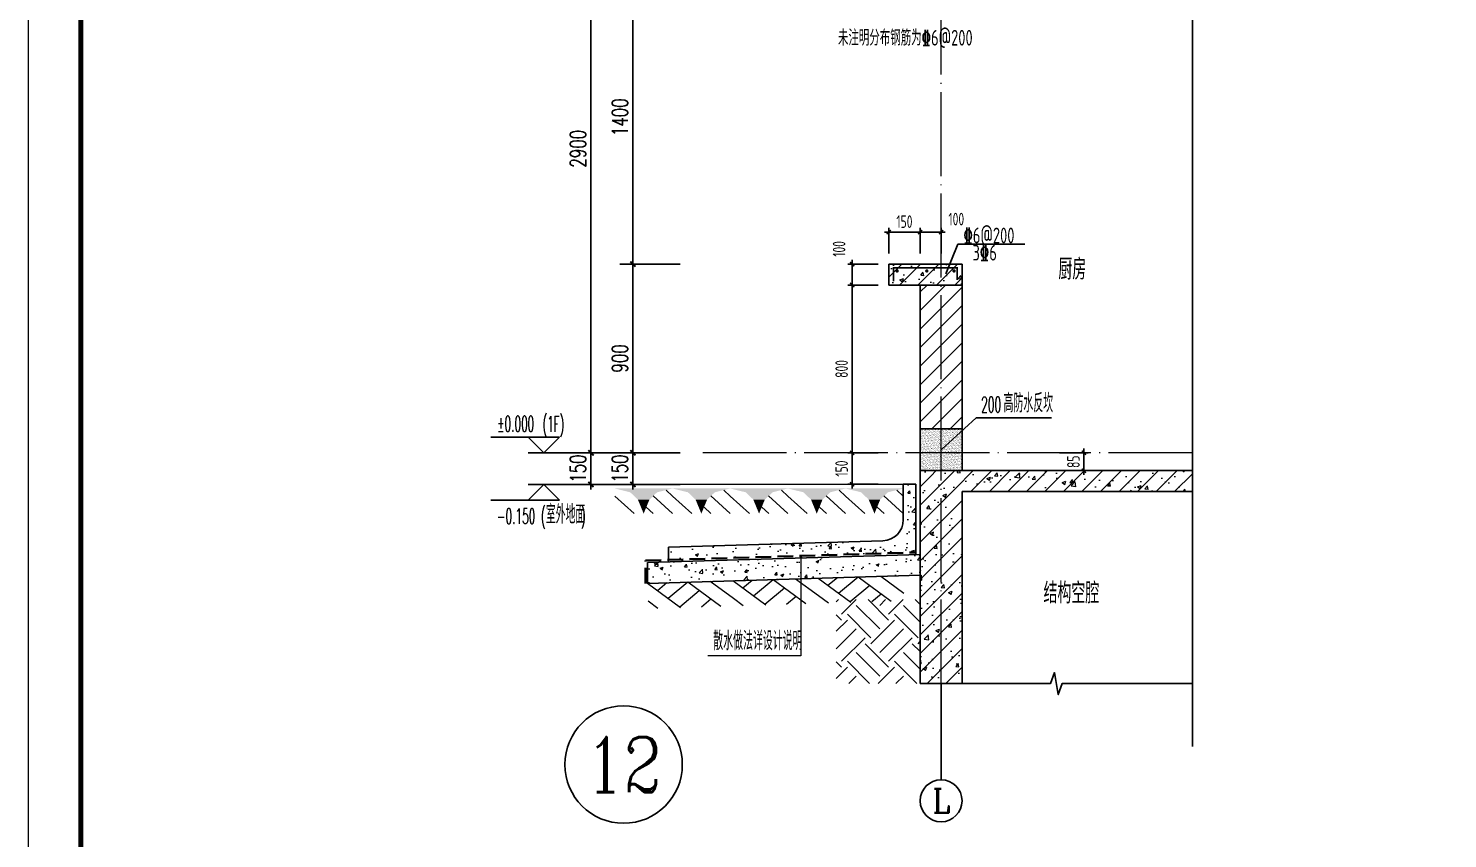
# Model space of a CAD drawing. Extents: x -1712635 to -854203, y -534641 to -21985.
# Drawn here: x -916527 to -909756, y -165730 to -161867 of the extents above; entities that cross this region are included whole.
import ezdxf
from ezdxf.enums import TextEntityAlignment as Align

# ---------------------------------------------------------------- set-up
doc = ezdxf.new("R2010")
doc.units = 0
doc.header["$LTSCALE"] = 1000
doc.linetypes.add('DASH', pattern=[0.35, 0.25, -0.1])
doc.linetypes.add('DOTE', pattern=[2.42, 2, -0.2, 0.02, -0.2])
doc.layers.get('0').update_dxf_attribs({"linetype": 'CONTINUOUS'})
doc.layers.get('Defpoints').update_dxf_attribs({"linetype": 'CONTINUOUS'})
for name, color, linetype in [('A-AXIS_TEXT', 7, 'CONTINUOUS'), ('AXIS', 3, 'CONTINUOUS'), ('COLUMN', 4, 'CONTINUOUS'), ('DIM', 2, 'CONTINUOUS'), ('DIM_ELEV', 3, 'CONTINUOUS'), ('DIM_IDEN', 67, 'CONTINUOUS'), ('DIM_SYMB', 3, 'CONTINUOUS'), ('PUB_DIM', 3, 'CONTINUOUS'), ('PUB_TEXT', 2, 'CONTINUOUS'), ('REIN', 6, 'CONTINUOUS'), ('S-大样-砼线', 7, 'CONTINUOUS'), ('S-引出线', 40, 'CONTINUOUS'), ('TEXT', 2, 'CONTINUOUS'), ('WALL', 2, 'CONTINUOUS'), ('立面-看线', 251, 'CONTINUOUS')]:
    doc.layers.add(name, color=color, linetype=linetype)
for name, color, linetype, lineweight in [('AXIS_TEXT', 7, 'CONTINUOUS', 20), ('DOTE', 19, 'DOTE', 9), ('PUB_HATCH', 8, 'CONTINUOUS', 9), ('内粉刷', 37, 'CONTINUOUS', 9), ('图框', 9, 'CONTINUOUS', 18), ('填充', 251, 'CONTINUOUS', 5), ('平面-排水沟', 86, 'CONTINUOUS', 15), ('立面-中轮廓线', 30, 'CONTINUOUS', 35), ('粉刷', 251, 'CONTINUOUS', 9)]:
    doc.layers.add(name, color=color, linetype=linetype, lineweight=lineweight)
doc.styles.add('_TCH_AXIS', font='COMPLEX', dxfattribs={"bigfont": 'GBCBIG'})
doc.styles.add('_TCH_DIM', font='SIMPLEX.shx', dxfattribs={"width": 0.7, "bigfont": 'GBCBIG.shx'})
doc.styles.add('_TCH_DIM_T3', font='SIMPLEX', dxfattribs={"width": 0.705882, "bigfont": 'GBCBIG'})
doc.styles.add('COMPLEX', font='COMPLEX')
doc.styles.add('DIM_FONT_T3', font='SIMPLEX', dxfattribs={"width": 0.705882, "bigfont": 'GBCBIG'})
doc.styles.add('TSSD_DIMENSION', font='Tssdeng.shx', dxfattribs={"width": 0.7, "bigfont": 'tssdchn.shx'})
doc.styles.add('TSSD_REIN', font='tssdeng.shx', dxfattribs={"width": 0.7, "height": 300, "bigfont": 'tssdchn.shx'})
doc.styles.add('w', font='tssdeng.shx', dxfattribs={"width": 0.8, "bigfont": 'tssdchn.shx'})
doc.dimstyles.new('_TCH_ARCH&&25', dxfattribs={"dimtxt": 74.375, "dimasz": 25, "dimexe": 62.5, "dimexo": 75, "dimgap": 25, "dimtad": 1, "dimdec": 0, "dimzin": 0, "dimdsep": 46, "dimtxsty": '_TCH_DIM_T3', "dimblk": 'ARCHTICK', "dimcen": 0.09, "dimclrt": 7, "dimazin": 0, "dimtfac": 1, "dimtdec": 0, "dimtix": 1, "dimtmove": 2, "dimatfit": 3, "dimldrblk": 'ARCHTICK', "dimfxl": 0, "dimtolj": 1, "dimtzin": 0, "dimarcsym": 0})
doc.dimstyles.new('TSSD_20_20', dxfattribs={"dimtxt": 60, "dimasz": 20, "dimexe": 20, "dimexo": 50, "dimgap": 20, "dimtad": 1, "dimdec": 0, "dimzin": 0, "dimdsep": 46, "dimtxsty": 'TSSD_DIMENSION', "dimblk": 'ARCHTICK', "dimblk1": 'ARCHTICK', "dimblk2": 'ARCHTICK', "dimcen": 0, "dimdle": 20, "dimclrt": 7, "dimadec": 0, "dimazin": 0, "dimtfac": 1, "dimtdec": 0, "dimtix": 1, "dimtmove": 2, "dimatfit": 3, "dimfxl": 0, "dimtolj": 1, "dimtzin": 0, "dimarcsym": 0})
pattern_1 = [(50, (28072.99, 249033.25), (143.452037, -12.550427), [15, -165]), (355, (28072.99, 249033.25), (-27.750267, 150.438427), [12, -132]), (100.4514, (28084.94, 249032.2), (115.701876, 137.88791), [12.74804, -140.22842]), (46.1842, (28072.99, 249073.25), (213.44821, -33.1038), [22.5, -247.5]), (96.6356, (28090.77, 249070.5), (186.93254, 194.82357), [19.12206, -210.3426]), (351.1842, (28072.99, 249073.25), (186.93239, 194.82372), [18, -198]), (21, (28092.99, 249063.25), (119.38141, -80.52378), [15, -165]), (326, (28092.99, 249063.25), (48.663066, 145.03001), [12, -132]), (71.4514, (28102.93, 249056.54), (168.044526, 64.5061), [12.74804, -140.22842]), (37.5, (28072.986, 249033.25), (2.431971, 66.578771), [0, -130.4, 0, -134, 0, -132.5]), (7.5, (28072.986, 249033.25), (52.613907, 78.882342), [0, -76.4, 0, -127.4, 0, -50.5]), (327.5, (28028.386, 249033.25), (106.764487, -4.510974), [0, -50, 0, -156, 0, -207]), (317.5, (28008.39, 249033.25), (116.637234, 20.020996), [0, -65, 0, -103.6, 0, -147])]
pattern_2 = [(45, (-1569657.01, 4552.52), (-44.194174, 44.194174), []), (50, (-1569657.01, 4552.52), (179.315046, -15.688034), [18.75, -206.25]), (355, (-1569657.01, 4552.52), (-34.687833, 188.048033), [15, -165]), (100.4514, (-1569642.07, 4551.21), (144.627345, 172.359886), [15.935047, -175.28553]), (46.1842, (-1569657, 4602.52), (266.81026, -41.37975), [28.125, -309.375]), (96.6356, (-1569634.78, 4599.07), (233.66568, 243.52947), [23.90257, -262.92825]), (351.1842, (-1569657, 4602.52), (233.66549, 243.52965), [22.5, -247.5]), (21, (-1569632.01, 4590.02), (149.226763, -100.654723), [18.75, -206.25]), (326, (-1569632.01, 4590.02), (60.828833, 181.28751), [15, -165]), (71.4514, (-1569619.58, 4581.63), (210.055657, 80.632624), [15.935047, -175.28553]), (37.5, (-1569657.01, 4552.52), (3.039964, 83.2234635), [0, -163, 0, -167.5, 0, -165.625]), (7.5, (-1569657.01, 4552.52), (65.767384, 98.602928), [0, -95.5, 0, -159.25, 0, -63.125]), (327.5, (-1569712.76, 4552.52), (133.455609, -5.638718), [0, -62.5, 0, -195, 0, -258.75]), (317.5, (-1569737.76, 4552.52), (145.796542, 25.026246), [0, -81.25, 0, -129.5, 0, -183.75])]

# ---------------------------------------------------------------- blocks, each defined once
blk = doc.blocks.new('$LINEPAT$素土夯实')
at = {"color": 0}
for p, q in [((0, -210), (210, 0)), ((120, -300), (420, 0)), ((420, 0), (608, -188)), ((495, -300), (795, 0)), ((615, 0), (705, -90)), ((315, -105), (502, -293)), ((210, -210), (300, -300)), ((705, -300), (795, -210))]:
    blk.add_line(p, q, dxfattribs=at)
blk = doc.blocks.new('$LinePat$自然土壤')
at = {"color": 0}
for p, q in [((0, -90), (71, -19)), ((0, -300), (211, -89)), ((420, -300), (630, -90)), ((210, -300), (286, -224))]:
    blk.add_line(p, q, dxfattribs=at)
for points in [[(0, 0), (630, 0), (168, -45), (462, -45)], [(168, -45), (462, -45), (252, -132), (378, -132)], [(252, -132), (378, -132), (315, -300)]]:
    blk.add_solid(points, dxfattribs=at)
blk = doc.blocks.new('sanshui')
at = {"layer": '粉刷'}
h = blk.add_hatch(dxfattribs=at)
h.set_pattern_fill('混凝土', color=256, scale=20)
h.set_pattern_definition(pattern_1)
edge = h.paths.add_edge_path()
edge.add_line((346317.8, 427329.6), (346257.8, 427329.6))
edge.add_line((346257.8, 427329.6), (346257.8, 427160.3))
edge.add_arc((346157.8, 427160.3), 100, 271.71836, 360, ccw=False)
edge.add_line((346160.8, 427060.3), (345137.8, 427029.6))
edge.add_line((345137.8, 427029.6), (345137.8, 426969.6))
edge.add_line((345137.8, 426969.6), (346317.8, 427005))
edge.add_line((346317.8, 427005), (346317.8, 427329.6))
h = blk.add_hatch(dxfattribs=at)
h.set_pattern_fill('混凝土', color=256, scale=20)
h.set_pattern_definition(pattern_1)
h.paths.add_polyline_path([(346337.8, 426895.6), (346337.8, 426995.6), (345037.8, 426956.6), (345037.8, 426856.6)])
at = {"layer": 'COLUMN'}
for p, q in [((346257.8, 427329.6), (346317.8, 427329.6)), ((346257.8, 427160.3), (346257.8, 427329.6)), ((346317.8, 426995), (346317.8, 427329.6)), ((346160.8, 427060.3), (345137.8, 427029.6)), ((345137.8, 426959.6), (345137.8, 427029.6)), ((346338.1, 426995.6), (345037.8, 426956.6)), ((345037.8, 426856.6), (345037.8, 426956.6)), ((346338.1, 426895.6), (345037.8, 426856.6))]:
    blk.add_line(p, q, dxfattribs=at)
blk.add_arc((346157.8, 427160.3), 100, 271.71836, 0, dxfattribs=at)
at = {"layer": '立面-中轮廓线', "linetype": 'DASH', "ltscale": 0.3}
blk.add_lwpolyline([(345027.8, 426856.6), (345027.8, 426966.3), (346317.8, 427005)], dxfattribs=at)
at = {"layer": '粉刷'}
blk.add_line((344881.5, 427329.6), (346257.8, 427329.6), dxfattribs=at)
at = {"layer": '粉刷', "yscale": 0.4, "zscale": 0.4}
for name, p, xscale, rotation in [('$LinePat$自然土壤', (345156.8, 427309.6), -0.4369306507241237, 359.9999999999903), ('$LinePat$自然土壤', (345432, 427309.6), -0.4369306507241237, 359.9999999999903), ('$LinePat$自然土壤', (345707.3, 427309.6), -0.4369306507241237, 359.9999999999903), ('$LinePat$自然土壤', (345982.6, 427309.6), -0.4369306507241237, 359.9999999999903), ('$LinePat$自然土壤', (346257.8, 427309.6), -0.4369306507241237, 359.9999999999903), ('$LINEPAT$素土夯实', (345444.5, 426868.8), -0.5117605352322558, 1.718358001643932), ('$LINEPAT$素土夯实', (345851.2, 426881), -0.5117605352322558, 1.718358001643932), ('$LINEPAT$素土夯实', (346257.8, 426893.2), -0.5117605352322558, 1.718358001643932)]:
    blk.add_blockref(name, p, dxfattribs=dict(at, xscale=xscale, rotation=rotation))
blk = doc.blocks.new('GFDDDDRG')
at = {"layer": '图框'}
blk.add_lwpolyline([(923310, -107437), (923310, -159999), (893610, -159999), (893610, -107437)], close=True, dxfattribs=at)
blk.add_lwpolyline([(923310, -107437), (923310, -159999), (893610, -159999), (893610, -107437)], close=True, dxfattribs=at)
at = {"layer": '图框', "const_width": 50}
blk.add_lwpolyline([(894110, -159499), (922810, -159499), (922810, -108687), (894110, -108687)], close=True, dxfattribs=at)
blk = doc.blocks.new('_ArchTick')
at = {"color": 0, "const_width": 0.35}
blk.add_lwpolyline([(-0.5, -0.5), (0.5, 0.5)], dxfattribs=at)
blk = doc.blocks.new('*D2817')
at = {"layer": 'Defpoints', "color": 0}
for p in [(-913642.7, -163890.5), (-913342.7, -163890.5), (-913342.7, -164041)]:
    blk.add_point(p, dxfattribs=at)
at = {"layer": 'PUB_DIM', "color": 0, "lineweight": -2}
for p, q in [((-913417.7, -163890.5), (-913705.2, -163890.5)), ((-913642.7, -163890.5), (-913642.7, -163865.5)), ((-913642.7, -164041), (-913642.7, -163890.5)), ((-913417.7, -164041), (-913705.2, -164041)), ((-913642.7, -164041), (-913642.7, -164066))]:
    blk.add_line(p, q, dxfattribs=at)
at = {"layer": 'PUB_DIM', "color": 0, "lineweight": -2, "xscale": 25, "yscale": 25, "zscale": 25}
for p, rotation in [((-913642.7, -163890.5), 270), ((-913642.7, -164041), 90)]:
    blk.add_blockref('_ArchTick', p, dxfattribs=dict(at, rotation=rotation))
at = {"layer": 'PUB_DIM', "color": 7, "insert": (-913704.8, -163965.8), "char_height": 74.38, "attachment_point": 5, "rotation": 90, "style": '_TCH_DIM_T3'}
blk.add_mtext('\\A1;150', dxfattribs=at)
blk = doc.blocks.new('*D2818')
at = {"layer": 'Defpoints', "color": 0}
for p in [(-913642.7, -162990.5), (-913342.7, -162990.5), (-913342.7, -163890.5)]:
    blk.add_point(p, dxfattribs=at)
at = {"layer": 'PUB_DIM', "color": 0, "lineweight": -2}
for p, q in [((-913417.7, -162990.5), (-913705.2, -162990.5)), ((-913642.7, -163890.5), (-913642.7, -162990.5)), ((-913417.7, -163890.5), (-913705.2, -163890.5))]:
    blk.add_line(p, q, dxfattribs=at)
at = {"layer": 'PUB_DIM', "color": 0, "lineweight": -2, "xscale": 25, "yscale": 25, "zscale": 25}
for p, rotation in [((-913642.7, -162990.5), 90), ((-913642.7, -163890.5), 270)]:
    blk.add_blockref('_ArchTick', p, dxfattribs=dict(at, rotation=rotation))
at = {"layer": 'PUB_DIM', "color": 7, "insert": (-913704.8, -163440.5), "char_height": 74.38, "attachment_point": 5, "rotation": 90, "style": '_TCH_DIM_T3'}
blk.add_mtext('\\A1;900', dxfattribs=at)
blk = doc.blocks.new('*D2819')
at = {"layer": 'Defpoints', "color": 0}
for p in [(-913642.7, -161590.5), (-913342.7, -161590.5), (-913342.7, -162990.5)]:
    blk.add_point(p, dxfattribs=at)
at = {"layer": 'PUB_DIM', "color": 0, "lineweight": -2}
for p, q in [((-913417.7, -161590.5), (-913705.2, -161590.5)), ((-913642.7, -162990.5), (-913642.7, -161590.5)), ((-913417.7, -162990.5), (-913705.2, -162990.5))]:
    blk.add_line(p, q, dxfattribs=at)
at = {"layer": 'PUB_DIM', "color": 0, "lineweight": -2, "xscale": 25, "yscale": 25, "zscale": 25}
for p, rotation in [((-913642.7, -161590.5), 90), ((-913642.7, -162990.5), 270)]:
    blk.add_blockref('_ArchTick', p, dxfattribs=dict(at, rotation=rotation))
at = {"layer": 'PUB_DIM', "color": 7, "insert": (-913704.8, -162290.5), "char_height": 74.38, "attachment_point": 5, "rotation": 90, "style": '_TCH_DIM_T3'}
blk.add_mtext('\\A1;1400', dxfattribs=at)
blk = doc.blocks.new('*D2820')
at = {"layer": 'Defpoints', "color": 0}
for p in [(-913842.7, -163890.5), (-913342.7, -163890.5), (-913342.7, -164041)]:
    blk.add_point(p, dxfattribs=at)
at = {"layer": 'PUB_DIM', "color": 0, "lineweight": -2}
for p, q in [((-913417.7, -163890.5), (-913905.2, -163890.5)), ((-913842.7, -163890.5), (-913842.7, -163865.5)), ((-913842.7, -164041), (-913842.7, -163890.5)), ((-913417.7, -164041), (-913905.2, -164041)), ((-913842.7, -164041), (-913842.7, -164066))]:
    blk.add_line(p, q, dxfattribs=at)
at = {"layer": 'PUB_DIM', "color": 0, "lineweight": -2, "xscale": 25, "yscale": 25, "zscale": 25}
for p, rotation in [((-913842.7, -163890.5), 270), ((-913842.7, -164041), 90)]:
    blk.add_blockref('_ArchTick', p, dxfattribs=dict(at, rotation=rotation))
at = {"layer": 'PUB_DIM', "color": 7, "insert": (-913904.8, -163965.8), "char_height": 74.38, "attachment_point": 5, "rotation": 90, "style": '_TCH_DIM_T3'}
blk.add_mtext('\\A1;150', dxfattribs=at)
blk = doc.blocks.new('*D2821')
at = {"layer": 'Defpoints', "color": 0}
for p in [(-913842.7, -160990.5), (-913342.7, -160990.5), (-913342.7, -163890.5)]:
    blk.add_point(p, dxfattribs=at)
at = {"layer": 'PUB_DIM', "color": 0, "lineweight": -2}
for p, q in [((-913417.7, -160990.5), (-913905.2, -160990.5)), ((-913842.7, -163890.5), (-913842.7, -160990.5)), ((-913417.7, -163890.5), (-913905.2, -163890.5))]:
    blk.add_line(p, q, dxfattribs=at)
at = {"layer": 'PUB_DIM', "color": 0, "lineweight": -2, "xscale": 25, "yscale": 25, "zscale": 25}
for p, rotation in [((-913842.7, -160990.5), 90), ((-913842.7, -163890.5), 270)]:
    blk.add_blockref('_ArchTick', p, dxfattribs=dict(at, rotation=rotation))
at = {"layer": 'PUB_DIM', "color": 7, "insert": (-913904.8, -162440.5), "char_height": 74.38, "attachment_point": 5, "rotation": 90, "style": '_TCH_DIM_T3'}
blk.add_mtext('\\A1;2900', dxfattribs=at)
blk = doc.blocks.new('_AXISO')
blk.add_circle((0, 0), 0.5)
at = {"layer": 'A-AXIS_TEXT', "style": 'COMPLEX', "width": 1.041667}
blk.add_attdef('A', text='', height=0.56, dxfattribs=at).set_placement((-0.25, -0.28), (0.25, -0.28), align=Align.FIT)
blk = doc.blocks.new('20210809.04044932')
at = {"layer": 'REIN', "const_width": 9}
blk.add_lwpolyline([(87154.5, 66580.9), (87154.5, 66644.7), (87458.5, 66644.7), (87458.5, 66586.8)], dxfattribs=at)
at = {"layer": 'REIN', "const_width": 8}
for points in [[(87168, 66629.7, 1), (87176, 66629.7, 1)], [(87309.6, 66629.7, 1), (87317.6, 66629.7, 1)], [(87439.5, 66629.7, 1), (87447.5, 66629.7, 1)]]:
    blk.add_lwpolyline(points, format="xyb", close=True, dxfattribs=at)
at = {"layer": 'S-引出线'}
blk.add_lwpolyline([(87404, 66615.4), (87462.1, 66757), (87780.5, 66757)], dxfattribs=at)
at = {"layer": 'TEXT', "style": 'w', "width": 0.7}
for s, p in [('%%1326@200', (87488.2, 66761.4)), ('3%%1326', (87531.6, 66679.3))]:
    blk.add_text(s, height=75, rotation=0, dxfattribs=at).set_placement(p)
blk = doc.blocks.new('A$C696610E5')
at = {"layer": 'REIN', "const_width": 9}
for points in [[(494.5, 974.7), (353.3, 974.7), (353.3, 1095), (708.3, 1095), (708.3, 454.9)], [(401.6, 1031.7), (401.6, 872.6), (673.9, 872.6)], [(557.8, 934), (557.8, 454.9)]]:
    blk.add_lwpolyline(points, dxfattribs=at)
at = {"layer": 'REIN', "const_width": 8}
for points in [[(363.4, 1078.3, 1), (371.4, 1078.3, 1)], [(524.5, 1076.9, 1), (532.5, 1076.9, 1)], [(687.7, 1068.7, 1), (695.7, 1068.7, 1)], [(364.5, 988.6, 1), (372.5, 988.6, 1)], [(412.3, 989.2, 1), (420.3, 989.2, 1)], [(412.3, 887.1, 1), (420.3, 887.1, 1)], [(569.2, 886.1, 1), (577.2, 886.1, 1)], [(687.7, 895.7, 1), (695.7, 895.7, 1)], [(418.3, 266.1, 1), (426.3, 266.1, 1)]]:
    blk.add_lwpolyline(points, format="xyb", close=True, dxfattribs=at)
at = {"layer": 'REIN'}
blk.add_lwpolyline([(407.7, 227.9, 9, 9, 0), (407.7, 280.9, 9, 9, 0), (700.1, 280.9, 9, 9, 0), (700.1, 425.3, 9, 9, 0)], format="xyseb", dxfattribs=at)
at = {"layer": 'S-大样-砼线'}
for p, q in [((534.9, 709.9), (734.9, 209.8)), ((734.9, 709.9), (534.9, 209.8))]:
    blk.add_line(p, q, dxfattribs=at)
blk.add_lwpolyline([(734.9, 709.9), (534.9, 709.9), (534.9, 209.8), (734.9, 209.8)], close=True, dxfattribs=at)
at = {"layer": 'S-引出线'}
for p, q in [((704.2, 988.5), (1004.3, 988.5)), ((490.6, 872.6), (490.6, 748.9)), ((227.2, 748.9), (561.1, 748.9))]:
    blk.add_line(p, q, dxfattribs=at)
blk.add_lwpolyline([(445.3, 242.7), (318.6, 79.6), (0, 79.6)], dxfattribs=at)
at = {"layer": 'TEXT', "style": 'TSSD_REIN', "width": 0.7}
for s, p in [('%%1328@125', (756.2, 992.6)), ('%%1328@200', (233.1, 751.1)), ('%%1326@200', (33.9, 85.5)), ('1%%1326', (110.1, -5.8)), ('未注明分布钢筋为%%1326@200', (142.8, -148.4))]:
    blk.add_text(s, height=75, rotation=0, dxfattribs=at).set_placement(p)
blk = doc.blocks.new('20210902.15311138')
at = {"layer": 'DOTE', "color": 1, "linetype": 'DOTE', "ltscale": 0.2}
for p, q in [((79213.2, -133245.9), (79213.2, -113645.9)), ((80411.7, -132145.9), (78043, -132145.9))]:
    blk.add_line(p, q, dxfattribs=at)
blk = doc.blocks.new('*D2730')
at = {"layer": 'Defpoints', "color": 0}
for p in [(130999.8, 85276), (131165.7, 85276), (130999.8, 85191)]:
    blk.add_point(p, dxfattribs=at)
at = {"layer": 'DIM', "color": 0, "lineweight": -2}
for p, q in [((131049.8, 85276), (131185.7, 85276)), ((131165.7, 85276), (131165.7, 85296)), ((131165.7, 85191), (131165.7, 85276)), ((131049.8, 85191), (131185.7, 85191)), ((131165.7, 85191), (131165.7, 85171))]:
    blk.add_line(p, q, dxfattribs=at)
at = {"layer": 'DIM', "color": 0, "lineweight": -2, "xscale": 20, "yscale": 20, "zscale": 20}
for p, rotation in [((131165.7, 85276), 270), ((131165.7, 85191), 90)]:
    blk.add_blockref('_ArchTick', p, dxfattribs=dict(at, rotation=rotation))
at = {"layer": 'DIM', "color": 7, "insert": (131115.7, 85233.5), "char_height": 60, "attachment_point": 5, "rotation": 90, "style": 'TSSD_DIMENSION'}
blk.add_mtext('\\A1;85', dxfattribs=at)
blk = doc.blocks.new('*D2731')
at = {"layer": 'Defpoints', "color": 0}
for p in [(130384.6, 86328.4), (130234.6, 86176), (130384.6, 86176)]:
    blk.add_point(p, dxfattribs=at)
at = {"layer": 'DIM', "color": 0, "lineweight": -2}
for p, q in [((130214.6, 86328.4), (130404.6, 86328.4)), ((130234.6, 86226), (130234.6, 86348.4)), ((130384.6, 86226), (130384.6, 86348.4))]:
    blk.add_line(p, q, dxfattribs=at)
at = {"layer": 'DIM', "color": 0, "lineweight": -2, "xscale": 20, "yscale": 20, "zscale": 20, "rotation": 180}
blk.add_blockref('_ArchTick', (130234.6, 86328.4), dxfattribs=at)
at = {"layer": 'DIM', "color": 0, "lineweight": -2, "xscale": 20, "yscale": 20, "zscale": 20}
blk.add_blockref('_ArchTick', (130384.6, 86328.4), dxfattribs=at)
at = {"layer": 'DIM', "color": 7, "insert": (130309.6, 86378.4), "char_height": 60, "attachment_point": 5, "style": 'TSSD_DIMENSION'}
blk.add_mtext('\\A1;150', dxfattribs=at)
blk = doc.blocks.new('*D2732')
at = {"layer": 'Defpoints', "color": 0}
for p in [(130484.6, 86328.4), (130384.6, 86176), (130484.6, 86176)]:
    blk.add_point(p, dxfattribs=at)
at = {"layer": 'DIM', "color": 0, "lineweight": -2}
for p, q in [((130364.6, 86328.4), (130504.6, 86328.4)), ((130384.6, 86226), (130384.6, 86348.4)), ((130484.6, 86226), (130484.6, 86348.4))]:
    blk.add_line(p, q, dxfattribs=at)
at = {"layer": 'DIM', "color": 0, "lineweight": -2, "xscale": 20, "yscale": 20, "zscale": 20, "rotation": 180}
blk.add_blockref('_ArchTick', (130384.6, 86328.4), dxfattribs=at)
at = {"layer": 'DIM', "color": 0, "lineweight": -2, "xscale": 20, "yscale": 20, "zscale": 20}
blk.add_blockref('_ArchTick', (130484.6, 86328.4), dxfattribs=at)
at = {"layer": 'DIM', "color": 7, "insert": (130557, 86390.6), "char_height": 60, "attachment_point": 5, "style": 'TSSD_DIMENSION'}
blk.add_mtext('\\A1;100', dxfattribs=at)
blk = doc.blocks.new('*D2733')
at = {"layer": 'Defpoints', "color": 0}
for p in [(130060, 86176), (130234.6, 86176), (130234.6, 86076)]:
    blk.add_point(p, dxfattribs=at)
at = {"layer": 'DIM', "color": 0, "lineweight": -2}
for p, q in [((130060, 86056), (130060, 86196)), ((130184.6, 86176), (130040, 86176)), ((130184.6, 86076), (130040, 86076))]:
    blk.add_line(p, q, dxfattribs=at)
at = {"layer": 'DIM', "color": 0, "lineweight": -2, "xscale": 20, "yscale": 20, "zscale": 20}
for p, rotation in [((130060, 86176), 90), ((130060, 86076), 270)]:
    blk.add_blockref('_ArchTick', p, dxfattribs=dict(at, rotation=rotation))
at = {"layer": 'DIM', "color": 7, "insert": (129997.8, 86248.4), "char_height": 60, "attachment_point": 5, "rotation": 90, "style": 'TSSD_DIMENSION'}
blk.add_mtext('\\A1;100', dxfattribs=at)
blk = doc.blocks.new('*D2734')
at = {"layer": 'Defpoints', "color": 0}
for p in [(130060, 86076), (130234.6, 86076), (130234.6, 85276)]:
    blk.add_point(p, dxfattribs=at)
at = {"layer": 'DIM', "color": 0, "lineweight": -2}
for p, q in [((130184.6, 86076), (130040, 86076)), ((130060, 85256), (130060, 86096)), ((130184.6, 85276), (130040, 85276))]:
    blk.add_line(p, q, dxfattribs=at)
at = {"layer": 'DIM', "color": 0, "lineweight": -2, "xscale": 20, "yscale": 20, "zscale": 20}
for p, rotation in [((130060, 86076), 90), ((130060, 85276), 270)]:
    blk.add_blockref('_ArchTick', p, dxfattribs=dict(at, rotation=rotation))
at = {"layer": 'DIM', "color": 7, "insert": (130010, 85676), "char_height": 60, "attachment_point": 5, "rotation": 90, "style": 'TSSD_DIMENSION'}
blk.add_mtext('\\A1;800', dxfattribs=at)
blk = doc.blocks.new('*D2735')
at = {"layer": 'Defpoints', "color": 0}
for p in [(130060, 85276), (130234.6, 85276), (130234.6, 85126)]:
    blk.add_point(p, dxfattribs=at)
at = {"layer": 'DIM', "color": 0, "lineweight": -2}
for p, q in [((130184.6, 85276), (130040, 85276)), ((130060, 85106), (130060, 85296)), ((130184.6, 85126), (130040, 85126))]:
    blk.add_line(p, q, dxfattribs=at)
at = {"layer": 'DIM', "color": 0, "lineweight": -2, "xscale": 20, "yscale": 20, "zscale": 20}
for p, rotation in [((130060, 85276), 90), ((130060, 85126), 270)]:
    blk.add_blockref('_ArchTick', p, dxfattribs=dict(at, rotation=rotation))
at = {"layer": 'DIM', "color": 7, "insert": (130010, 85201), "char_height": 60, "attachment_point": 5, "rotation": 90, "style": 'TSSD_DIMENSION'}
blk.add_mtext('\\A1;150', dxfattribs=at)
blk = doc.blocks.new('20210902.15334065')
at = {"layer": 'DIM'}
for p1, p2, distance, picture, middle in [((78309.8, -132175.9), (78459.8, -132175.9), 152.3, '*D2731', (78384.8, -131973.5)), ((78309.8, -133075.9), (78309.8, -132275.9), 174.6, '*D2734', (78085.2, -132675.9)), ((78309.8, -133225.9), (78309.8, -133075.9), 174.6, '*D2735', (78085.2, -133150.9)), ((79075, -133160.9), (79075, -133075.9), -166, '*D2730', (79190.9, -133118.4))]:
    dim = blk.add_aligned_dim(p1=p1, p2=p2, distance=distance, dimstyle='TSSD_20_20', dxfattribs=at)
    dim.commit()
    dim.dimension.update_dxf_attribs({"geometry": picture, "text_midpoint": middle, "insert": (-51924.8, -218351.9)})
for base, p1, p2, angle, picture, middle in [((78559.8, -132023.5), (78459.8, -132175.9), (78559.8, -132175.9), 360, '*D2732', (78632.2, -131961.4)), ((78135.2, -132175.9), (78309.8, -132275.9), (78309.8, -132175.9), 90, '*D2733', (78073, -132103.5))]:
    dim = blk.add_linear_dim(base=base, p1=p1, p2=p2, angle=angle, dimstyle='TSSD_20_20', dxfattribs=at)
    dim.commit()
    dim.dimension.update_dxf_attribs({"geometry": picture, "text_midpoint": middle, "dimtype": 129, "insert": (-51924.8, -218351.9)})

msp = doc.modelspace()

# ---------------------------------------------------------------- hatches: boundary and pattern name
at = {"layer": 'PUB_HATCH'}
h = msp.add_hatch(dxfattribs=at)
h.set_pattern_fill('钢筋混凝土', color=256, scale=25, style=0)
h.set_pattern_definition(pattern_2)
h.paths.add_polyline_path([(-912072.46, -163090.51), (-912072.46, -162990.51), (-912422.46, -162990.51), (-912422.46, -163090.51)])
h = msp.add_hatch(dxfattribs=at)
h.set_pattern_fill('普通砖', color=256, scale=25, style=0)
h.set_pattern_definition([(45, (-1569657.01, 4597.395), (-44.1941915, 44.1941915), [])])
h.paths.add_polyline_path([(-912072.46, -163775.51), (-912072.46, -163090.51), (-912272.46, -163090.51), (-912272.46, -163775.51)])
h = msp.add_hatch(dxfattribs=at)
h.set_pattern_fill('钢筋混凝土', color=256, scale=25, style=0)
h.set_pattern_definition(pattern_2)
h.paths.add_polyline_path([(-912072.49, -164990.52), (-912072.46, -164075.51), (-912272.46, -163975.51), (-912272.49, -164990.51)])
h = msp.add_hatch(dxfattribs=at)
h.set_pattern_fill('钢筋混凝土', color=256, scale=25, style=0)
h.set_pattern_definition(pattern_2)
h.paths.add_polyline_path([(-910973.94, -163975.51), (-912272.46, -163975.51), (-912072.46, -164075.51), (-910973.94, -164075.51)])
at = {"layer": '填充'}
h = msp.add_hatch(dxfattribs=at)
h.set_pattern_fill('EARTH', color=250, scale=50, angle=45, style=0)
h.set_pattern_definition([(45, (-2027770.73, -620183.89), (0, 224.506403), [158.75, -158.75]), (45, (-2027812.83, -620141.8), (0, 224.506403), [158.75, -158.75]), (45, (-2027854.92, -620099.7), (0, 224.506403), [158.75, -158.75]), (135, (-2027854.92, -620071.63), (-224.506403, 0), [158.75, -158.75]), (135, (-2027812.83, -620029.54), (-224.506403, 0), [158.75, -158.75]), (135, (-2027770.73, -619987.44), (-224.506403, 0), [158.75, -158.75])])
h.paths.add_polyline_path([(-912272.46, -164590.52), (-912672.46, -164590.52), (-912672.46, -164990.52), (-912272.46, -164990.52)])
at = {"layer": '立面-看线'}
h = msp.add_hatch(dxfattribs=at)
h.set_pattern_fill('碎沙', color=256, scale=4)
h.set_pattern_definition([(37.5, (-1713325.7, -549337.464), (-0.32000626, 9.78826475), [0, -7.7216, 0, -8.636, 0, -8.255]), (7.5, (-1713325.7, -549337.464), (8.99046566, 14.33650201), [0, -4.1656, 0, -6.9596, 0, -2.667]), (327.5, (-1713331.948, -549337.464), (15.819847405, 0.02874369), [0, -2.54, 0, -9.144, 0, -11.938]), (317.5, (-1713331.948, -549337.464), (15.27112905, 4.45858647), [0, -1.27, 0, -5.9944, 0, -6.858])])
h.paths.add_polyline_path([(-912272.46, -163975.51), (-912072.46, -163975.51), (-912072.46, -163775.51), (-912272.46, -163775.51)])

# ---------------------------------------------------------------- linework, layer by layer
at = {"layer": 'AXIS'}
msp.add_line((-912172.49, -164990.52), (-912172.49, -165449.91), dxfattribs=at)
at = {"layer": 'AXIS', "color": 6}
msp.add_circle((-913687.07, -165377.09), 280, dxfattribs=at)
at = {"layer": 'DIM_ELEV'}
for p, q in [((-913992.65, -163815.52), (-914320.65, -163815.52)), ((-914067.65, -163890.52), (-914142.65, -163815.52)), ((-914067.65, -163890.52), (-913992.65, -163815.52)), ((-913642.65, -163890.52), (-914142.65, -163890.52)), ((-914067.65, -164040.99), (-914142.65, -164115.99)), ((-913642.65, -164040.99), (-914142.65, -164040.99)), ((-914067.65, -164040.99), (-913992.65, -164115.99)), ((-913992.65, -164115.99), (-914320.65, -164115.99))]:
    msp.add_line(p, q, dxfattribs=at)
at = {"layer": 'DIM_IDEN'}
for p, q in [((-912172.46, -163875.51), (-912005.65, -163723.99)), ((-912005.65, -163723.99), (-911645.47, -163723.99))]:
    msp.add_line(p, q, dxfattribs=at)
at = {"layer": 'DIM_SYMB'}
for points in [[(-910973.94, -145970.52), (-910973.94, -155602.39), (-910921.44, -155621.5), (-911026.44, -155640.01), (-910973.94, -155658.64), (-910973.94, -165290.52)], [(-912272.46, -164990.52), (-911651.32, -164990.52), (-911632.21, -164938.02), (-911613.7, -165043.02), (-911595.07, -164990.52), (-910973.94, -164990.52)]]:
    msp.add_lwpolyline(points, dxfattribs=at)
at = {"layer": 'WALL'}
for p, q in [((-912072.46, -162990.51), (-912422.46, -162990.51)), ((-912422.46, -162990.51), (-912422.46, -163090.51)), ((-912072.46, -163090.51), (-912072.46, -162990.51)), ((-912422.46, -163090.51), (-912072.46, -163090.51)), ((-912272.46, -163775.51), (-912272.46, -163090.51)), ((-912072.46, -163775.51), (-912072.46, -163090.51)), ((-912272.46, -163775.51), (-912072.46, -163775.51)), ((-912272.49, -164990.51), (-912272.46, -163975.51)), ((-910973.94, -163975.51), (-912272.46, -163975.51)), ((-910973.94, -164075.51), (-910973.94, -163975.51)), ((-912072.49, -164990.52), (-912072.46, -164075.51)), ((-910973.94, -164075.51), (-912072.46, -164075.51)), ((-912272.49, -164990.51), (-912072.49, -164990.52))]:
    msp.add_line(p, q, dxfattribs=at)
msp.add_lwpolyline([(-912272.46, -163775.51), (-912072.46, -163775.51), (-912072.46, -163975.51), (-912272.46, -163975.51)], close=True, dxfattribs=at)
at = {"layer": '平面-排水沟'}
for p, q in [((-912841.48, -164390.11), (-912841.48, -164857.95)), ((-912841.48, -164857.95), (-913285.61, -164857.95))]:
    msp.add_line(p, q, dxfattribs=at)
at = {"layer": '平面-排水沟', "const_width": 6.67}
msp.add_lwpolyline([(-912841.48, -164386.77, 1), (-912841.48, -164393.44, 1)], format="xyb", close=True, dxfattribs=at)

# ---------------------------------------------------------------- block references
at = {"xscale": 0.5, "yscale": 0.5, "zscale": 0.5}
msp.add_blockref('GFDDDDRG', (-1363331.4, -89164.01), dxfattribs=at)
msp.add_blockref('sanshui', (-1258610.59, -591370.15))
at = {"layer": 'AXIS'}
ref = msp.add_blockref('_AXISO', (-912172.49, -165549.91), dxfattribs=dict(at, xscale=200, yscale=200, zscale=200))
ref.add_attrib('A', 'L', dxfattribs={"layer": 'AXIS_TEXT', "height": 113.92, "style": '_TCH_AXIS'}).set_placement((-912213.18, -165606.87), (-912131.8, -165606.87), align=Align.FIT)
at = {"layer": 'DIM'}
msp.add_blockref('20210902.15334065', (-990732.24, -30814.62), dxfattribs=at)
at = {"layer": 'DOTE'}
msp.add_blockref('20210902.15311138', (-991385.64, -31744.62), dxfattribs=at)
at = {"layer": 'REIN'}
msp.add_blockref('20210809.04044932', (-999554.35, -229652.92), dxfattribs=at)
at = {"layer": '内粉刷'}
msp.add_blockref('A$C696610E5', (-912807.36, -161800.36), dxfattribs=at)

# ---------------------------------------------------------------- texts
at = {"layer": 'AXIS_TEXT', "color": 6, "style": '_TCH_AXIS'}
msp.add_text('12', height=262.756, dxfattribs=at).set_placement((-913868.5, -165508.47), (-913505.64, -165508.47), align=Align.FIT)
at = {"layer": 'PUB_TEXT'}
for s, height, style, width, p in [('厨房', 100, 'TSSD_REIN', 0.7, (-911613.24, -163064.89)), ('200', 74.375, 'DIM_FONT_T3', 0.49827, (-911980.64, -163697.74)), ('高防水反坎', 89.362, 'DIM_FONT_T3', 0.705882, (-911874.76, -163697.74)), ('(1F)', 74.375, '_TCH_DIM', 0.494118, (-914074.28, -163790.49)), ('%%P0.000', 74.375, '_TCH_DIM', 0.494118, (-914289.65, -163789.27)), ('-0.150', 74.375, '_TCH_DIM', 0.494118, (-914291.05, -164229.74)), ('(', 74.38, '_TCH_DIM', 0.494118, (-914082.33, -164228.51)), ('室外地面', 89.362, '_TCH_DIM', 0.7, (-914057.83, -164228.51)), (')', 74.38, '_TCH_DIM', 0.494118, (-913891.02, -164228.51)), ('结构空腔', 100, 'TSSD_REIN', 0.7, (-911684.03, -164609.1)), ('散水做法详设计说明', 89.362, 'DIM_FONT_T3', 0.705882, (-913259.36, -164831.7))]:
    msp.add_text(s, height=height, dxfattribs=dict(at, style=style, width=width)).set_placement(p)

# ---------------------------------------------------------------- dimensions: what is measured, and where the dimension line sits
at = {"layer": 'PUB_DIM'}
for p1, p2, distance, picture, middle in [((-913342.65, -163890.52), (-913342.65, -160990.52), 500, '*D2821', (-913904.84, -162440.52)), ((-913342.65, -162990.51), (-913342.65, -161590.52), 300, '*D2819', (-913704.84, -162290.51)), ((-913342.65, -163890.52), (-913342.65, -162990.51), 300, '*D2818', (-913704.84, -163440.51)), ((-913342.65, -164040.99), (-913342.65, -163890.52), 500, '*D2820', (-913904.84, -163965.75)), ((-913342.65, -164040.99), (-913342.65, -163890.52), 300, '*D2817', (-913704.84, -163965.75))]:
    dim = msp.add_aligned_dim(p1=p1, p2=p2, distance=distance, dimstyle='_TCH_ARCH&&25', dxfattribs=at)
    dim.commit()
    dim.dimension.update_dxf_attribs({"geometry": picture, "text_midpoint": middle})

doc.saveas('drawing.dxf')
